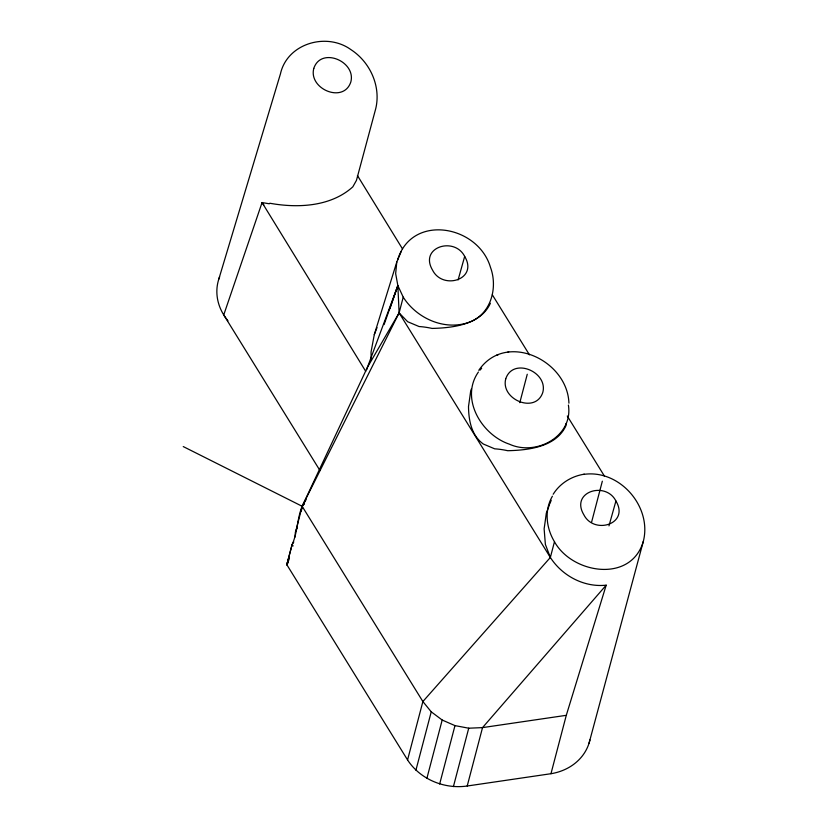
<?xml version="1.0" encoding="UTF-8"?>
<svg xmlns="http://www.w3.org/2000/svg" width="828" height="828" viewBox="0 0 828 828"><rect width="100%" height="100%" fill="white"/><g stroke="black" fill="none" stroke-linecap="round" stroke-linejoin="round"><path stroke-width="1.24" d="M589.929 739.953A53.685 46.306 14.7 0 1 550.962 773.714L467.209 786.01C444.46 789.322 420.2 779.427 407.562 759.938L286.83 564.696L292.077 544.679C297.594 532.808 297.045 518.628 302.148 506.301L367.456 367.259L397.854 285.598L395.66 273.613L396.788 262.021L401.166 251.608M295.079 536.999L295.358 532.187L297.004 528.005M588.977 743.451L643.335 541.336C652.257 506.394 619.199 468.824 583.357 474.454M301.33 511.155L302.148 506.301L399.106 312.88L403.226 297.159L397.854 285.598L384.078 324.597M396.788 262.021L374.297 334.605L371.047 351.983L371.151 360.025M296.01 530.375L302.148 506.301L306.091 499.636M407.562 759.938L422.88 701.544L550.351 557.461L554.47 541.74C546.232 528.088 544.11 510.338 552.411 496.2M415.915 770.216L431.243 711.821L422.88 701.544L302.148 506.301L304.507 503.258M519.808 402.656L527.26 374.246M426.865 778.423L442.183 720.029L431.243 711.821M439.658 784.012L454.976 725.618L442.183 720.029M453.413 786.6L468.731 728.205L482.527 727.615L566.29 715.32L606.179 585.179C584.154 587.569 562.212 575.895 550.351 557.461L399.106 312.88L397.854 285.598L389.874 308.772M467.209 786.01L482.527 727.615L606.179 585.179M591.565 522.261L602.339 481.182M550.962 773.714L566.29 715.32M458.101 279.936L464.674 256.421C454.437 236.166 418.751 247.189 432.62 270.238C442.866 290.493 478.553 279.471 464.674 256.421M608.973 525.863L615.928 501.002C605.682 480.747 569.995 491.77 583.875 514.819C594.111 535.074 629.797 524.052 615.928 501.002M218.809 279.129L280.444 73.878C287.15 43.398 326.594 31.961 350.948 49.649C370.033 62.048 381.108 86.153 375.746 108.613L356.444 180.39L352.811 186.859C330.838 206.741 297.78 208.304 269.876 203.253L269.245 203.771L262.062 202.57L223.736 314.919L319.97 470.542M366.711 369.671L367.456 367.259L399.106 312.88L407.676 321.73L419.061 326.532A72.336 35.594 30.3 0 1 432.092 328.426C452.968 327.919 480.695 324.659 490.373 303.286M289.21 557.648L286.83 564.696L287.978 562.481M289.427 557.472L286.83 564.696L287.916 562.44M471.391 388.974L470.697 390.847A72.336 5.03 -82.1 0 1 468.503 406.496C468.669 420.313 471.349 435.342 483.304 444.015L494.678 448.828A72.336 35.594 30.3 0 1 507.719 450.711C528.595 450.215 556.312 446.954 566 425.582A72.336 5.03 -82.1 0 0 566.062 423.491M549.554 504.583L546.314 513.143A72.336 5.03 -82.1 0 1 544.131 528.781L545.373 544.4L550.351 557.461M549.968 503.517L551.2 500.319M374.297 334.605L377.03 327.619M288.755 560.101L286.83 564.696L292.077 544.679L293.795 541.957M397.585 260.013C411.63 213.055 478.108 225.123 490.466 267.32C497.866 287.161 491.439 313.077 470.614 321.719C445.919 331.521 417.001 318.915 403.226 297.159M643.335 541.336C631.205 583.171 572.345 574.001 554.47 541.74M553.187 494.244C560.059 483.252 571.62 476.131 584.371 474.175M302.665 508.527L302.148 506.301L303.71 504.376M478.781 370.323C505.784 330.848 567.522 360.201 568.919 403.174M478.408 372.01C459.778 398.516 481.585 434.876 509.427 444.181C536.037 456.363 573.38 436.48 568.401 405.058M480.043 370.116L481.668 368.232M302.148 506.301L303.845 504.542M496.717 355.171L498.135 354.788M507.73 352.159L508.744 351.879M454.976 725.618L468.731 728.205M292.056 545.352L293.184 545.89M183.247 446.571L302.303 506.353M262.031 202.632L263.853 204.94M492.329 294.809L529.465 354.86M567.273 416.008L604.409 476.059M357.427 175.536L402.522 248.928M365.748 371.368L262.062 202.57M227.938 320.746A53.685 46.306 14.7 0 1 219.617 276.862M313.781 68.434C308.347 88.969 343.641 103.955 350.834 81.941C356.268 61.407 320.974 46.42 313.781 68.434M505.742 378.862C500.309 399.406 535.602 414.383 542.806 392.368C548.24 371.834 512.946 356.858 505.742 378.862"/></g></svg>
